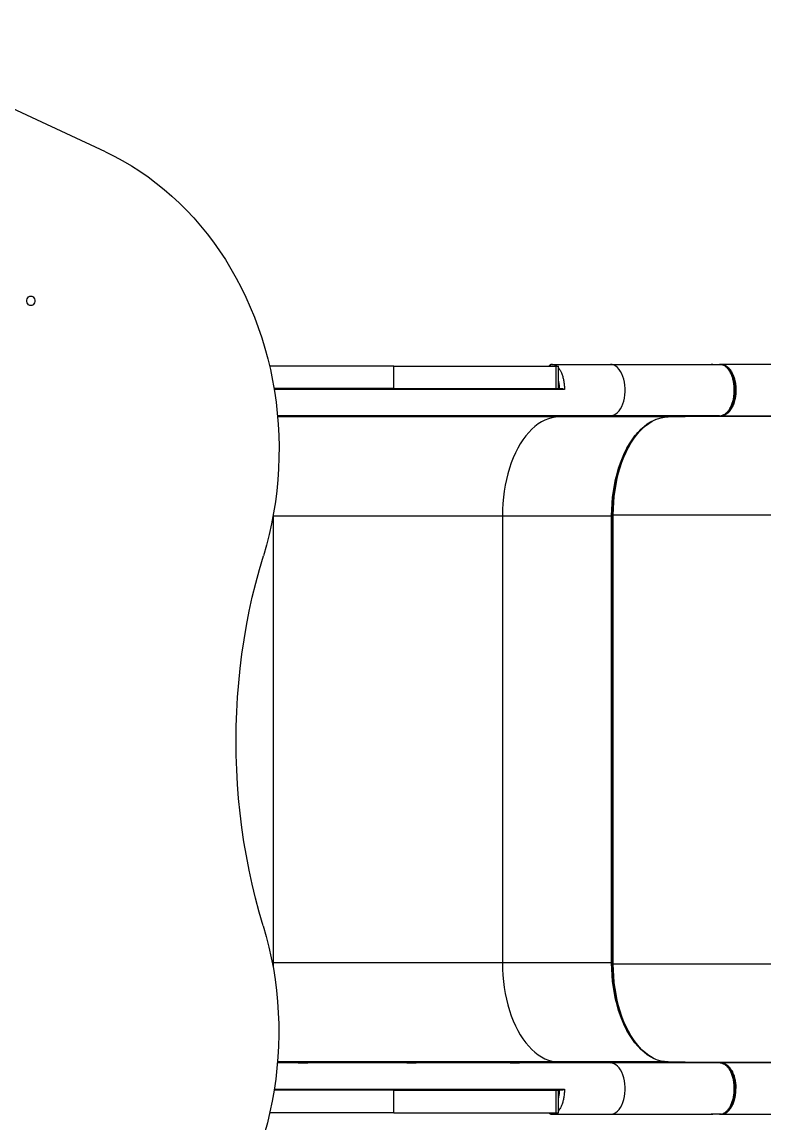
# Model space of a CAD drawing. Header units: millimetres. Extents: x -6280 to 5617, y -5845 to 6834.
# Drawn here: x 1150 to 1844, y 1416 to 2445 of the extents above; entities that cross this region are included whole.
import ezdxf

# ---------------------------------------------------------------- set-up
doc = ezdxf.new("R2010")
doc.units = ezdxf.units.MM
for name, color, linetype in [('DIKOM_ОБЪЕКТ', 7, 'Continuous'), ('DIKOM_РАЗМЕР_ЗОНА', 7, 'Continuous'), ('DIKOM_РАЗМЕР_ОБЪЕКТА', 7, 'Continuous')]:
    doc.layers.add(name, color=color, linetype=linetype)
doc.styles.add('style1', font='arial.ttf', dxfattribs={"width": 0.8})
doc.dimstyles.new('1-50', dxfattribs={"dimtxt": 300, "dimasz": 200, "dimexe": 100, "dimexo": 0, "dimgap": 100, "dimtad": 1, "dimtxsty": 'style1', "dimcen": 200, "dimclrd": 7, "dimclre": 7, "dimclrt": 7, "dimadec": 1, "dimazin": 2, "dimtfac": 1, "dimtmove": 0, "dimatfit": 2, "dimfxl": 0, "dimlwd": 25, "dimlwe": 18, "dimarcsym": 0})

# ---------------------------------------------------------------- blocks, each defined once
blk = doc.blocks.new('*D9')
at = {"layer": 'Defpoints', "color": 0, "transparency": 16777216}
for p in [(2521.2, 1712.8), (-4779.9, 1437.8), (2521.2, -5186.4)]:
    blk.add_point(p, dxfattribs=at)
at = {"layer": 'DIKOM_РАЗМЕР_ОБЪЕКТА', "color": 7, "lineweight": 18, "transparency": 16777216}
for p, q in [((2521.2, 1712.8), (2521.2, -5286.4)), ((-4779.9, 1437.8), (-4779.9, -5286.4))]:
    blk.add_line(p, q, dxfattribs=at)
at = {"layer": 'DIKOM_РАЗМЕР_ОБЪЕКТА', "color": 7, "lineweight": 25, "transparency": 16777216}
blk.add_line((-4579.9, -5186.4), (2321.2, -5186.4), dxfattribs=at)
at = {"layer": 'DIKOM_РАЗМЕР_ОБЪЕКТА', "color": 7, "transparency": 16777216}
for points in [[(-4579.9, -5153.1), (-4579.9, -5219.8), (-4779.9, -5186.4)], [(2321.2, -5153.1), (2321.2, -5219.8), (2521.2, -5186.4)]]:
    blk.add_solid(points, dxfattribs=at)
at = {"layer": 'DIKOM_РАЗМЕР_ОБЪЕКТА', "color": 7, "transparency": 16777216, "insert": (-601.8, -4933.2), "char_height": 300, "attachment_point": 5, "style": 'style1'}
blk.add_mtext('7300', dxfattribs=at)
blk = doc.blocks.new('*D10')
at = {"layer": 'Defpoints', "color": 0, "transparency": 16777216}
for p in [(-1402.6, 4834.7), (550.5, -2547.6), (4227.1, -2547.6)]:
    blk.add_point(p, dxfattribs=at)
at = {"layer": 'DIKOM_РАЗМЕР_ОБЪЕКТА', "color": 7, "lineweight": 18, "transparency": 16777216}
for p, q in [((-1402.6, 4834.7), (4327.1, 4834.7)), ((550.5, -2547.6), (4327.1, -2547.6))]:
    blk.add_line(p, q, dxfattribs=at)
at = {"layer": 'DIKOM_РАЗМЕР_ОБЪЕКТА', "color": 7, "lineweight": 25, "transparency": 16777216}
blk.add_line((4227.1, 4634.7), (4227.1, -2347.6), dxfattribs=at)
at = {"layer": 'DIKOM_РАЗМЕР_ОБЪЕКТА', "color": 7, "transparency": 16777216}
for points in [[(4193.8, 4634.7), (4260.5, 4634.7), (4227.1, 4834.7)], [(4193.8, -2347.6), (4260.5, -2347.6), (4227.1, -2547.6)]]:
    blk.add_solid(points, dxfattribs=at)
at = {"layer": 'DIKOM_РАЗМЕР_ОБЪЕКТА', "color": 7, "transparency": 16777216, "insert": (3974, 1876.9), "char_height": 300, "attachment_point": 5, "rotation": 90, "style": 'style1'}
blk.add_mtext('7400', dxfattribs=at)
blk = doc.blocks.new('*D11')
at = {"layer": 'Defpoints', "color": 0, "transparency": 16777216}
for p in [(-6279.9, 1522.5), (4521.2, 1522.5), (4521.2, -5744.5)]:
    blk.add_point(p, dxfattribs=at)
at = {"layer": 'DIKOM_РАЗМЕР_ЗОНА', "color": 7, "lineweight": 18, "transparency": 16777216}
for p, q in [((-6279.9, 1522.5), (-6279.9, -5844.5)), ((4521.2, 1522.5), (4521.2, -5844.5))]:
    blk.add_line(p, q, dxfattribs=at)
at = {"layer": 'DIKOM_РАЗМЕР_ЗОНА', "color": 7, "lineweight": 25, "transparency": 16777216}
blk.add_line((-6079.9, -5744.5), (4321.2, -5744.5), dxfattribs=at)
at = {"layer": 'DIKOM_РАЗМЕР_ЗОНА', "color": 7, "transparency": 16777216}
for points in [[(-6079.9, -5711.2), (-6079.9, -5777.9), (-6279.9, -5744.5)], [(4321.2, -5711.2), (4321.2, -5777.9), (4521.2, -5744.5)]]:
    blk.add_solid(points, dxfattribs=at)
at = {"layer": 'DIKOM_РАЗМЕР_ЗОНА', "color": 7, "transparency": 16777216, "insert": (-569.1, -5491.3), "char_height": 300, "attachment_point": 5, "style": 'style1'}
blk.add_mtext('10800', dxfattribs=at)
blk = doc.blocks.new('*D12')
at = {"layer": 'Defpoints', "color": 0, "transparency": 16777216}
for p in [(-755, 6833.7), (5517.3, 6833.7), (523.4, -4547.6)]:
    blk.add_point(p, dxfattribs=at)
at = {"layer": 'DIKOM_РАЗМЕР_ЗОНА', "color": 7, "lineweight": 18, "transparency": 16777216}
for p, q in [((-755, 6833.7), (5617.3, 6833.7)), ((523.4, -4547.6), (5617.3, -4547.6))]:
    blk.add_line(p, q, dxfattribs=at)
at = {"layer": 'DIKOM_РАЗМЕР_ЗОНА', "color": 7, "lineweight": 25, "transparency": 16777216}
blk.add_line((5517.3, -4347.6), (5517.3, 6633.7), dxfattribs=at)
at = {"layer": 'DIKOM_РАЗМЕР_ЗОНА', "color": 7, "transparency": 16777216}
for points in [[(5484, 6633.7), (5550.6, 6633.7), (5517.3, 6833.7)], [(5484, -4347.6), (5550.6, -4347.6), (5517.3, -4547.6)]]:
    blk.add_solid(points, dxfattribs=at)
at = {"layer": 'DIKOM_РАЗМЕР_ЗОНА', "color": 7, "transparency": 16777216, "insert": (5264.1, 1059.6), "char_height": 300, "attachment_point": 5, "rotation": 90, "style": 'style1'}
blk.add_mtext('11400', dxfattribs=at)

msp = doc.modelspace()

# ---------------------------------------------------------------- linework, layer by layer
at = {"layer": 'DIKOM_ОБЪЕКТ', "color": 7, "linetype": 'Continuous', "lineweight": 15}
for p, q in [((1228.083, 2324), (1029.934, 2416.46)), ((1497.929, 2123.724), (1381.643, 2123.724)), ((1497.929, 2102.724), (1497.929, 2123.724)), ((1497.929, 2123.724), (1649.789, 2123.724)), ((1645.578, 2125.224), (1645.625, 2125.224)), ((1645.625, 2125.224), (1646.189, 2125.224)), ((1646.189, 2125.224), (1700.45, 2125.224)), ((1649.789, 2102.724), (1649.789, 2123.724)), ((1649.789, 2123.724), (1651.688, 2123.724)), ((1651.688, 2102.724), (1651.688, 2123.724)), ((1700.45, 2125.224), (1794.653, 2125.224)), ((1794.653, 2125.224), (1802.496, 2125.224)), ((1796.291, 2125.224), (1794.653, 2125.224)), ((1796.291, 2125.224), (1804.002, 2125.224)), ((1804.964, 2124.732), (1803.423, 2124.931)), ((1959.302, 2125.224), (1804.002, 2125.224)), ((1497.929, 2102.724), (1385.837, 2102.724)), ((1657.472, 2101.745), (1385.999, 2101.745)), ((1497.929, 2102.724), (1649.789, 2102.724)), ((1649.789, 2102.724), (1651.688, 2102.724)), ((1651.688, 2102.724), (1654.91, 2102.724)), ((1817.021, 2101.224), (1817.768, 2101.224)), ((1700.45, 2077.224), (1389.124, 2077.224)), ((1652.27, 2076.222), (1389.214, 2076.222)), ((1700.45, 2077.224), (1652.27, 2076.222)), ((1754.315, 2076.222), (1652.27, 2076.222)), ((1802.496, 2077.224), (1700.45, 2077.224)), ((1743.254, 2074.075), (1743.44, 2074.154)), ((1754.315, 2076.222), (1802.496, 2077.224)), ((1778.281, 2076.72), (1910.808, 2076.72)), ((1800.993, 2077.192), (1804.002, 2077.224)), ((1804.002, 2077.224), (1959.302, 2077.224)), ((1384.916, 1983.724), (1384.983, 1983.724)), ((1384.983, 1984.091), (1384.983, 1983.724)), ((1384.983, 1983.724), (1599.501, 1983.724)), ((1384.983, 1983.724), (1384.983, 1565.724)), ((1599.501, 1983.724), (1701.546, 1983.724)), ((1599.501, 1983.724), (1599.501, 1565.724)), ((1701.546, 1565.724), (1701.546, 1983.724)), ((1701.759, 1983.724), (1701.546, 1983.724)), ((1701.759, 1565.724), (1701.759, 1983.724)), ((1702.306, 1984.722), (1701.768, 1984.722)), ((1703.053, 1984.722), (1702.306, 1984.722)), ((1702.306, 1984.722), (1702.306, 1564.725)), ((1703.053, 1984.722), (1858.353, 1984.722)), ((1703.053, 1564.725), (1703.053, 1984.722)), ((1384.983, 1565.724), (1384.206, 1565.724)), ((1599.501, 1565.724), (1384.983, 1565.724)), ((1384.983, 1565.724), (1384.983, 1561.49)), ((1701.546, 1565.724), (1599.501, 1565.724)), ((1701.759, 1565.724), (1701.546, 1565.724)), ((1701.767, 1564.725), (1702.306, 1564.725)), ((1702.306, 1564.725), (1703.053, 1564.725)), ((1858.353, 1564.725), (1703.053, 1564.725)), ((1700.45, 1472.224), (1389.013, 1472.224)), ((1652.27, 1473.225), (1389.097, 1473.225)), ((1652.27, 1473.225), (1700.45, 1472.224)), ((1754.315, 1473.225), (1652.27, 1473.225)), ((1802.496, 1472.224), (1700.45, 1472.224)), ((1802.496, 1472.224), (1754.315, 1473.225)), ((1910.808, 1472.727), (1778.281, 1472.727)), ((1804.002, 1472.224), (1800.993, 1472.255)), ((1959.302, 1472.224), (1804.002, 1472.224)), ((1497.929, 1446.724), (1385.893, 1446.724)), ((1386.048, 1447.702), (1657.472, 1447.702)), ((1497.929, 1425.724), (1497.929, 1446.724)), ((1497.929, 1446.724), (1649.789, 1446.724)), ((1649.789, 1425.724), (1649.789, 1446.724)), ((1649.789, 1446.724), (1651.688, 1446.724)), ((1651.688, 1425.724), (1651.688, 1446.724)), ((1654.91, 1446.724), (1651.688, 1446.724)), ((1497.929, 1425.724), (1381.841, 1425.724)), ((1497.929, 1425.724), (1649.789, 1425.724)), ((1645.625, 1424.224), (1645.578, 1424.224)), ((1646.189, 1424.224), (1645.625, 1424.224)), ((1646.189, 1424.224), (1700.45, 1424.224)), ((1649.789, 1425.724), (1651.688, 1425.724)), ((1700.45, 1424.224), (1794.653, 1424.224)), ((1802.496, 1424.224), (1794.653, 1424.224)), ((1794.653, 1424.224), (1796.291, 1424.224)), ((1804.002, 1424.224), (1796.291, 1424.224)), ((1804.002, 1424.224), (1959.302, 1424.224))]:
    msp.add_line(p, q, dxfattribs=at)
at = {"layer": 'DIKOM_ОБЪЕКТ', "color": 7, "linetype": 'Continuous', "lineweight": 15, "flags": 128}
for points in [[(1228.083, 2324), (1236.369, 2319.939), (1244.528, 2315.55), (1252.55, 2310.836), (1260.427, 2305.805), (1268.147, 2300.462), (1275.703, 2294.813), (1283.085, 2288.865), (1290.283, 2282.625), (1297.291, 2276.102), (1304.098, 2269.301), (1310.698, 2262.233), (1317.081, 2254.905), (1323.241, 2247.326), (1329.169, 2239.505), (1334.86, 2231.452), (1340.305, 2223.176), (1345.499, 2214.687), (1350.435, 2205.996), (1355.107, 2197.112), (1359.51, 2188.047), (1363.639, 2178.811), (1367.488, 2169.415), (1371.053, 2159.871), (1374.329, 2150.19), (1377.313, 2140.384), (1380.001, 2130.465), (1382.389, 2120.444), (1384.476, 2110.333), (1386.258, 2100.145), (1387.734, 2089.892), (1388.901, 2079.586), (1389.758, 2069.24), (1390.304, 2058.865), (1390.538, 2048.475), (1390.461, 2038.081), (1390.072, 2027.697), (1389.372, 2017.335), (1388.361, 2007.007), (1387.041, 1996.726), (1385.414, 1986.504), (1383.48, 1976.352), (1381.244, 1966.285), (1378.706, 1956.312), (1375.871, 1946.448)], [(1158.394, 2180.285), (1157.32, 2180.465), (1156.334, 2180.986), (1155.515, 2181.806), (1154.929, 2182.861), (1154.624, 2184.062), (1154.625, 2185.315), (1154.931, 2186.516), (1155.519, 2187.569), (1156.339, 2188.389), (1157.326, 2188.908), (1158.399, 2189.085), (1159.473, 2188.906), (1160.459, 2188.385), (1161.278, 2187.564), (1161.864, 2186.51), (1162.169, 2185.308), (1162.168, 2184.056), (1161.861, 2182.855), (1161.274, 2181.802), (1160.454, 2180.982), (1159.467, 2180.463), (1158.394, 2180.285)], [(1700.45, 2077.224), (1702.175, 2077.413), (1703.873, 2077.978), (1705.518, 2078.909), (1707.082, 2080.192), (1708.541, 2081.807), (1709.873, 2083.728), (1711.057, 2085.926), (1712.073, 2088.364), (1712.906, 2091.005), (1713.542, 2093.807), (1713.972, 2096.727), (1714.189, 2099.717), (1714.189, 2102.731), (1713.972, 2105.721), (1713.542, 2108.64), (1712.906, 2111.442), (1712.073, 2114.084), (1711.057, 2116.522), (1709.873, 2118.719), (1708.541, 2120.64), (1707.082, 2122.255), (1705.518, 2123.538), (1703.873, 2124.47), (1702.175, 2125.034), (1700.45, 2125.224)], [(1652.27, 2076.222), (1648.95, 2076.01), (1645.645, 2075.436), (1642.367, 2074.502), (1639.129, 2073.212), (1635.943, 2071.572), (1632.823, 2069.587), (1629.78, 2067.266), (1626.826, 2064.618), (1623.973, 2061.652), (1621.232, 2058.381), (1618.614, 2054.817), (1616.129, 2050.975), (1613.786, 2046.869), (1611.596, 2042.516), (1609.566, 2037.932), (1607.705, 2033.136), (1606.019, 2028.146), (1604.516, 2022.982), (1603.201, 2017.664), (1602.08, 2012.213), (1601.156, 2006.65), (1600.434, 2000.998), (1599.916, 1995.277), (1599.605, 1989.512), (1599.501, 1983.724)], [(1703.053, 1984.722), (1703.156, 1990.477), (1703.466, 1996.209), (1703.981, 2001.897), (1704.698, 2007.517), (1705.616, 2013.047), (1706.731, 2018.467), (1708.038, 2023.755), (1709.532, 2028.89), (1711.207, 2033.852), (1713.057, 2038.621), (1715.075, 2043.179), (1717.252, 2047.509), (1719.58, 2051.592), (1722.05, 2055.413), (1724.653, 2058.958), (1727.377, 2062.212), (1730.213, 2065.162), (1733.15, 2067.798), (1736.175, 2070.107), (1739.277, 2072.083), (1742.443, 2073.716), (1743.254, 2074.075)], [(1724.69, 2060.122), (1726.018, 2061.652), (1728.871, 2064.618), (1731.825, 2067.266), (1734.868, 2069.587), (1737.989, 2071.572), (1741.174, 2073.212), (1744.412, 2074.502), (1747.691, 2075.436), (1750.996, 2076.01), (1754.315, 2076.222)], [(1701.546, 1983.724), (1701.65, 1989.512), (1701.962, 1995.277), (1702.479, 2000.998), (1703.202, 2006.65), (1704.125, 2012.213), (1705.247, 2017.664), (1706.561, 2022.982), (1708.065, 2028.146), (1709.75, 2033.136), (1711.612, 2037.932), (1713.641, 2042.516), (1715.832, 2046.869), (1718.174, 2050.975), (1720.659, 2054.817), (1723.278, 2058.381), (1724.69, 2060.122)], [(1723.254, 2058.259), (1721.364, 2055.638), (1718.886, 2051.805), (1716.55, 2047.708), (1714.366, 2043.365), (1712.342, 2038.793), (1710.486, 2034.008), (1708.805, 2029.03), (1707.306, 2023.879), (1705.995, 2018.575), (1704.877, 2013.138), (1703.956, 2007.589), (1703.236, 2001.951), (1702.72, 1996.246), (1702.409, 1990.495), (1702.306, 1984.722)], [(1375.679, 1600.454), (1371.946, 1613.313), (1368.502, 1626.279), (1365.351, 1639.344), (1362.494, 1652.5), (1359.933, 1665.736), (1357.671, 1679.044), (1355.708, 1692.416), (1354.046, 1705.842), (1352.686, 1719.313), (1351.629, 1732.821), (1350.876, 1746.355), (1350.427, 1759.908), (1350.282, 1773.47), (1350.442, 1787.031), (1350.906, 1800.583), (1351.674, 1814.116), (1352.746, 1827.622), (1354.121, 1841.091), (1355.798, 1854.515), (1357.776, 1867.884), (1360.053, 1881.189), (1362.628, 1894.421), (1365.5, 1907.572), (1368.666, 1920.633), (1372.124, 1933.594), (1375.871, 1946.448)], [(1375.679, 1600.454), (1378.504, 1590.583), (1381.03, 1580.606), (1383.256, 1570.534), (1385.178, 1560.378), (1386.794, 1550.152), (1388.103, 1539.868), (1389.102, 1529.537), (1389.79, 1519.172), (1390.168, 1508.786), (1390.233, 1498.391), (1389.986, 1488), (1389.428, 1477.625), (1388.559, 1467.279), (1387.38, 1456.973), (1385.892, 1446.721), (1384.098, 1436.534), (1381.999, 1426.426), (1379.598, 1416.407), (1376.898, 1406.491)], [(1599.501, 1565.724), (1599.605, 1559.936), (1599.916, 1554.17), (1600.434, 1548.45), (1601.156, 1542.797), (1602.08, 1537.235), (1603.201, 1531.784), (1604.516, 1526.466), (1606.019, 1521.302), (1607.705, 1516.312), (1609.566, 1511.515), (1611.596, 1506.932), (1613.786, 1502.578), (1616.129, 1498.472), (1618.614, 1494.63), (1621.232, 1491.066), (1623.973, 1487.795), (1626.826, 1484.83), (1629.78, 1482.181), (1632.823, 1479.86), (1635.943, 1477.875), (1639.129, 1476.235), (1642.367, 1474.946), (1645.645, 1474.012), (1648.95, 1473.438), (1652.27, 1473.225)], [(1723.302, 1491.035), (1723.278, 1491.066), (1720.659, 1494.63), (1718.174, 1498.472), (1715.832, 1502.578), (1713.641, 1506.932), (1711.612, 1511.515), (1709.75, 1516.312), (1708.065, 1521.302), (1706.561, 1526.466), (1705.247, 1531.784), (1704.125, 1537.235), (1703.202, 1542.797), (1702.479, 1548.45), (1701.962, 1554.17), (1701.65, 1559.936), (1701.546, 1565.724)], [(1702.306, 1564.725), (1702.409, 1558.952), (1702.72, 1553.202), (1703.236, 1547.496), (1703.956, 1541.858), (1704.877, 1536.31), (1705.995, 1530.873), (1707.306, 1525.568), (1708.805, 1520.417), (1710.486, 1515.439), (1712.342, 1510.655), (1714.366, 1506.082), (1716.55, 1501.739), (1718.886, 1497.643), (1720.474, 1495.13)], [(1742.329, 1475.784), (1739.277, 1477.365), (1736.175, 1479.34), (1733.15, 1481.65), (1730.213, 1484.285), (1727.377, 1487.236), (1724.653, 1490.489), (1722.05, 1494.034), (1719.58, 1497.855), (1717.252, 1501.939), (1715.075, 1506.268), (1713.057, 1510.826), (1711.207, 1515.596), (1709.532, 1520.558), (1708.038, 1525.692), (1706.731, 1530.98), (1705.616, 1536.4), (1704.698, 1541.931), (1703.981, 1547.551), (1703.466, 1553.238), (1703.156, 1558.97), (1703.053, 1564.725)], [(1754.315, 1473.225), (1750.996, 1473.438), (1747.691, 1474.012), (1744.412, 1474.946), (1741.174, 1476.235), (1737.989, 1477.875), (1734.868, 1479.86), (1731.825, 1482.181), (1728.871, 1484.83), (1726.018, 1487.795), (1723.302, 1491.035)], [(1700.45, 1424.224), (1702.175, 1424.413), (1703.873, 1424.978), (1705.518, 1425.909), (1707.082, 1427.192), (1708.541, 1428.807), (1709.873, 1430.728), (1711.057, 1432.926), (1712.073, 1435.364), (1712.906, 1438.005), (1713.542, 1440.807), (1713.972, 1443.727), (1714.189, 1446.717), (1714.189, 1449.731), (1713.972, 1452.721), (1713.542, 1455.64), (1712.906, 1458.442), (1712.073, 1461.084), (1711.057, 1463.522), (1709.873, 1465.719), (1708.541, 1467.64), (1707.082, 1469.255), (1705.518, 1470.538), (1703.873, 1471.47), (1702.175, 1472.034), (1700.45, 1472.224)]]:
    msp.add_lwpolyline(points, dxfattribs=at)
at = {"layer": 'DIKOM_ОБЪЕКТ', "color": 7, "linetype": 'Continuous', "lineweight": 15}
for centre, radius, start, end in [((1149.643, 2184.685), 5.064, 351.127711, 8.872289), ((1645.578, 2121.824), 3.4, 90, 146.025524), ((1645.688, 2122.303), 2.921, 91.235245, 150.904252), ((1646.252, 2122.304), 2.921, 91.231933, 150.909989), ((1816.772, 2107.609), 2.8, 91.052134, 106.302147), ((1816.771, 2094.836), 2.797, 253.690904, 268.954815), ((1813.785, 2085.696), 1.444, 238.869648, 268.07782), ((1645.578, 1427.624), 3.4, 213.974476, 270), ((1645.688, 1427.144), 2.921, 209.094638, 268.766872), ((1646.252, 1427.144), 2.921, 209.0889, 268.770183)]:
    msp.add_arc(centre, radius, start, end, dxfattribs=at)
for points, knots in [([(1646.189, 2125.224), (1646.816, 2125.169), (1648.062, 2125.06), (1649.255, 2124.294), (1649.847, 2123.913)], [0, 0, 0, 0, 0.50347123, 1, 1, 1, 1]), ([(1651.688, 2122.17), (1652.218, 2121.473), (1653.282, 2120.075), (1654.651, 2117.264), (1655.795, 2114.04), (1656.674, 2110.409), (1657.238, 2106.612), (1657.441, 2103.666), (1657.467, 2102.072), (1657.472, 2101.745)], [0, 0, 0, 0, 0.15920349, 0.31909519, 0.48362336, 0.64351321, 0.80803829, 0.96072319, 1, 1, 1, 1]), ([(1802.496, 2077.224), (1803.12, 2077.267), (1804.382, 2077.353), (1806.368, 2078.102), (1808.421, 2079.433), (1810.429, 2081.469), (1812.223, 2084.083), (1813.733, 2087.159), (1814.93, 2090.664), (1815.726, 2094.243), (1816.17, 2097.807), (1816.318, 2101.47), (1816.122, 2105.45), (1815.493, 2109.485), (1814.487, 2113.245), (1813.165, 2116.57), (1811.528, 2119.486), (1809.693, 2121.812), (1807.692, 2123.546), (1805.319, 2124.907), (1803.541, 2125.106), (1802.496, 2125.224)], [0, 0, 0, 0, 0.04335708, 0.08754413, 0.1404705, 0.19493218, 0.24785809, 0.30231977, 0.35524604, 0.40970702, 0.45443072, 0.50006731, 0.55551948, 0.612746, 0.66567218, 0.72013376, 0.7730596, 0.82752156, 0.87695396, 0.92762952, 1, 1, 1, 1]), ([(1804.002, 2125.224), (1803.974, 2125.223), (1803.917, 2125.221), (1803.833, 2125.204), (1803.751, 2125.177), (1803.671, 2125.14), (1803.596, 2125.093), (1803.51, 2125.027), (1803.456, 2124.967), (1803.423, 2124.931)], [0, 0, 0, 0, 0.13218445, 0.26432827, 0.39649766, 0.52875992, 0.66086606, 0.79307399, 1, 1, 1, 1]), ([(1804.002, 2125.224), (1804.172, 2125.221), (1804.511, 2125.214), (1805.02, 2125.163), (1805.526, 2125.082), (1806.02, 2124.97), (1806.565, 2124.812), (1807.222, 2124.572), (1807.905, 2124.251), (1808.548, 2123.886), (1809.091, 2123.531), (1809.626, 2123.137), (1810.151, 2122.705), (1810.666, 2122.233), (1811.168, 2121.725), (1811.512, 2121.343), (1811.831, 2120.969), (1812.262, 2120.441), (1812.88, 2119.591), (1813.518, 2118.585), (1814.095, 2117.566), (1814.897, 2115.97), (1815.865, 2113.621), (1816.435, 2111.479), (1816.72, 2110.408)], [0, 0, 0, 0, 0.03138059, 0.06275821, 0.09413727, 0.12551733, 0.15478719, 0.19620357, 0.24976029, 0.28557001, 0.32137712, 0.35718576, 0.39299421, 0.42880426, 0.46461261, 0.50042045, 0.50418577, 0.53577615, 0.59779698, 0.64983662, 0.69489103, 0.74972311, 0.87486202, 1, 1, 1, 1]), ([(1815.986, 2110.296), (1815.706, 2111.347), (1815.145, 2113.456), (1813.976, 2116.303), (1812.596, 2118.841), (1811.014, 2121.001), (1809.261, 2122.722), (1807.449, 2123.978), (1806.202, 2124.4), (1805.612, 2124.6)], [0, 0, 0, 0, 0.14419258, 0.28935685, 0.43386698, 0.57869961, 0.72434983, 0.86959796, 1, 1, 1, 1]), ([(1652.833, 2102.724), (1652.776, 2103.735), (1652.654, 2105.895), (1652.259, 2108.667), (1651.843, 2110.291), (1651.688, 2110.897)], [0, 0, 0, 0, 0.35534974, 0.75908259, 1, 1, 1, 1]), ([(1817.021, 2101.224), (1816.977, 2102.783), (1816.889, 2105.896), (1816.287, 2108.832), (1815.986, 2110.296)], [0, 0, 0, 0, 0.5010415, 1, 1, 1, 1]), ([(1816.72, 2110.408), (1816.815, 2109.992), (1817.004, 2109.159), (1817.236, 2107.876), (1817.415, 2106.675), (1817.564, 2105.419), (1817.688, 2103.992), (1817.759, 2102.543), (1817.766, 2101.579), (1817.768, 2101.224)], [0, 0, 0, 0, 0.14256355, 0.28512236, 0.42768299, 0.53758738, 0.69316387, 0.88698622, 1, 1, 1, 1]), ([(1651.688, 2109.127), (1651.783, 2108.65), (1652.08, 2107.15), (1652.275, 2104.968), (1652.329, 2103.293), (1652.347, 2102.724)], [0, 0, 0, 0, 0.23543457, 0.74030114, 1, 1, 1, 1]), ([(1651.688, 2108.122), (1651.71, 2108.005), (1651.871, 2107.148), (1652.034, 2105.444), (1652.169, 2103.746), (1652.163, 2102.832), (1652.162, 2102.724)], [0, 0, 0, 0, 0.06830215, 0.50391323, 0.9410955, 1, 1, 1, 1]), ([(1654.91, 2102.724), (1655.14, 2102.7), (1655.709, 2102.642), (1656.594, 2102.258), (1657.189, 2101.923), (1657.469, 2101.747), (1657.472, 2101.745)], [0, 0, 0, 0, 0.24869576, 0.61649134, 0.99587014, 1, 1, 1, 1]), ([(1817.021, 2101.224), (1816.978, 2099.67), (1816.89, 2096.558), (1816.288, 2093.622), (1815.986, 2092.151)], [0, 0, 0, 0, 0.49895798, 1, 1, 1, 1]), ([(1817.768, 2101.224), (1817.764, 2100.776), (1817.756, 2099.88), (1817.689, 2098.541), (1817.591, 2097.311), (1817.453, 2096.052), (1817.254, 2094.651), (1817.001, 2093.264), (1816.796, 2092.369), (1816.72, 2092.039)], [0, 0, 0, 0, 0.14255867, 0.28512067, 0.4276801, 0.53758743, 0.69316515, 0.88698668, 1, 1, 1, 1]), ([(1815.986, 2092.151), (1815.605, 2090.746), (1814.841, 2087.929), (1813.64, 2085.618), (1813.038, 2084.46)], [0, 0, 0, 0, 0.49895767, 1, 1, 1, 1]), ([(1816.72, 2092.039), (1816.618, 2091.628), (1816.414, 2090.806), (1816.058, 2089.614), (1815.698, 2088.544), (1815.294, 2087.473), (1814.802, 2086.311), (1814.264, 2085.198), (1813.879, 2084.508), (1813.736, 2084.253)], [0, 0, 0, 0, 0.14256108, 0.28511971, 0.42768068, 0.53758545, 0.69316416, 0.88698749, 1, 1, 1, 1]), ([(1813.736, 2084.253), (1813.607, 2084.033), (1813.349, 2083.593), (1812.943, 2082.966), (1812.524, 2082.367), (1812.092, 2081.797), (1811.753, 2081.385), (1811.467, 2081.055), (1811.189, 2080.748), (1810.785, 2080.331), (1810.337, 2079.909), (1809.916, 2079.546), (1809.571, 2079.272), (1808.671, 2078.602), (1807.328, 2077.858), (1805.762, 2077.372), (1804.929, 2077.289), (1804.646, 2077.261)], [0, 0, 0, 0, 0.0533247, 0.1066471, 0.15997146, 0.21329545, 0.26662252, 0.281911, 0.31473777, 0.36371219, 0.42033082, 0.46497403, 0.50224437, 0.53213702, 0.75380922, 0.91628906, 1, 1, 1, 1]), ([(1813.038, 2084.46), (1812.373, 2083.419), (1811.044, 2081.341), (1808.65, 2079.237), (1806.797, 2078.066), (1805.745, 2077.912), (1805.578, 2077.887)], [0, 0, 0, 0, 0.31426519, 0.62765133, 0.94080858, 1, 1, 1, 1]), ([(1409.792, 2077.003), (1409.47, 2077.007), (1408.824, 2077.016), (1408.419, 2077.034), (1408.502, 2077.052), (1409.096, 2077.07), (1410.126, 2077.084), (1411.476, 2077.093), (1412.996, 2077.097), (1414.512, 2077.095), (1415.856, 2077.087), (1416.874, 2077.074), (1417.452, 2077.057), (1417.526, 2077.039), (1417.086, 2077.021), (1416.182, 2077.006), (1414.917, 2076.994), (1413.431, 2076.989), (1411.899, 2076.989), (1410.646, 2076.994), (1410.03, 2077.001), (1409.792, 2077.003)], [0, 0, 0, 0, 0.05369102, 0.10738242, 0.1610753, 0.21476946, 0.26846487, 0.32215403, 0.37583894, 0.42952439, 0.48320811, 0.5368918, 0.59058008, 0.64427278, 0.69796743, 0.75165941, 0.80535033, 0.85904074, 0.91272198, 0.96640517, 1, 1, 1, 1]), ([(1511.185, 2076.997), (1510.862, 2077), (1510.216, 2077.008), (1509.812, 2077.024), (1509.895, 2077.042), (1510.489, 2077.06), (1511.519, 2077.076), (1512.87, 2077.089), (1514.389, 2077.096), (1515.906, 2077.097), (1517.249, 2077.092), (1518.267, 2077.082), (1518.845, 2077.067), (1518.918, 2077.05), (1518.478, 2077.031), (1517.575, 2077.014), (1516.309, 2077), (1514.823, 2076.991), (1513.292, 2076.988), (1512.038, 2076.99), (1511.422, 2076.995), (1511.185, 2076.997)], [0, 0, 0, 0, 0.05368995, 0.10737841, 0.16106979, 0.21476505, 0.26845871, 0.32215045, 0.37583896, 0.42952125, 0.48320702, 0.53689033, 0.59057572, 0.6442663, 0.69795975, 0.7516526, 0.80534587, 0.85903537, 0.9127213, 0.96640658, 1, 1, 1, 1]), ([(1607.823, 2076.992), (1607.5, 2076.995), (1606.855, 2077), (1606.451, 2077.014), (1606.534, 2077.031), (1607.128, 2077.05), (1608.158, 2077.067), (1609.509, 2077.082), (1611.028, 2077.092), (1612.545, 2077.097), (1613.888, 2077.096), (1614.906, 2077.088), (1615.484, 2077.076), (1615.557, 2077.06), (1615.117, 2077.042), (1614.213, 2077.024), (1612.947, 2077.008), (1611.461, 2076.996), (1609.93, 2076.989), (1608.676, 2076.988), (1608.06, 2076.991), (1607.823, 2076.992)], [0, 0, 0, 0, 0.05368682, 0.10737258, 0.1610618, 0.21475456, 0.26844891, 0.32214312, 0.37583572, 0.42951943, 0.48320447, 0.53688763, 0.59057202, 0.64426018, 0.6979523, 0.75164489, 0.80534031, 0.85902939, 0.91272043, 0.96640431, 1, 1, 1, 1]), ([(1804.646, 2077.261), (1804.58, 2077.251), (1804.415, 2077.228), (1804.219, 2077.226), (1804.07, 2077.224), (1804.021, 2077.224), (1804.002, 2077.224)], [0, 0, 0, 0, 0.30756761, 0.77079022, 0.9146742, 1, 1, 1, 1]), ([(1701.759, 1983.724), (1701.764, 1984.671), (1701.779, 1987.421), (1701.941, 1991.966), (1702.305, 1997.337), (1702.85, 2002.662), (1703.571, 2007.921), (1704.467, 2013.098), (1705.535, 2018.174), (1706.77, 2023.133), (1708.168, 2027.956), (1709.725, 2032.628), (1711.435, 2037.132), (1713.292, 2041.454), (1715.289, 2045.578), (1717.421, 2049.489), (1719.676, 2053.182), (1722.059, 2056.612), (1723.811, 2058.948), (1724.795, 2060.059), (1724.915, 2060.194)], [0, 0, 0, 0, 0.03156336, 0.09158856, 0.15161906, 0.21164798, 0.27167483, 0.33169882, 0.39171923, 0.45173587, 0.5117476, 0.57175421, 0.63175549, 0.69175078, 0.75174043, 0.81172463, 0.8717044, 0.93168105, 0.99165692, 1, 1, 1, 1]), ([(1723.536, 1490.97), (1722.97, 1491.691), (1721.573, 1493.472), (1719.471, 1496.6), (1717.221, 1500.302), (1715.102, 1504.236), (1713.117, 1508.378), (1711.273, 1512.717), (1709.577, 1517.238), (1708.035, 1521.924), (1706.651, 1526.76), (1705.431, 1531.729), (1704.379, 1536.815), (1703.499, 1542), (1702.793, 1547.266), (1702.264, 1552.595), (1701.917, 1557.97), (1701.774, 1562.354), (1701.763, 1564.94), (1701.759, 1565.724)], [0, 0, 0, 0, 0.04219429, 0.10423051, 0.16626422, 0.22829803, 0.29033367, 0.3523732, 0.4144165, 0.47646513, 0.53851854, 0.60057641, 0.66263854, 0.72470476, 0.78677384, 0.84884555, 0.91091922, 0.97299425, 1, 1, 1, 1]), ([(1409.792, 1472.445), (1409.463, 1472.44), (1408.804, 1472.431), (1408.602, 1472.419), (1408.501, 1472.413)], [0, 0, 0, 0, 0.49999831, 1, 1, 1, 1]), ([(1408.529, 1472.407), (1408.529, 1472.403), (1408.529, 1472.393), (1409.108, 1472.378), (1410.123, 1472.364), (1411.477, 1472.354), (1412.996, 1472.35), (1414.512, 1472.352), (1415.859, 1472.36), (1416.861, 1472.373), (1417.424, 1472.388), (1417.417, 1472.398), (1417.414, 1472.402)], [0, 0, 0, 0, 0.07208375, 0.17946702, 0.28685279, 0.39422608, 0.50159086, 0.60895673, 0.71631913, 0.82368148, 0.93105301, 1, 1, 1, 1]), ([(1417.44, 1472.408), (1417.33, 1472.414), (1417.109, 1472.426), (1416.176, 1472.442), (1414.919, 1472.453), (1413.431, 1472.459), (1411.9, 1472.458), (1410.646, 1472.453), (1410.03, 1472.447), (1409.792, 1472.445)], [0, 0, 0, 0, 0.15094329, 0.30187912, 0.45281197, 0.6037434, 0.75464904, 0.90556015, 1, 1, 1, 1]), ([(1511.185, 1472.451), (1510.862, 1472.447), (1510.216, 1472.44), (1509.812, 1472.423), (1509.895, 1472.406), (1510.489, 1472.387), (1511.519, 1472.371), (1512.87, 1472.359), (1514.389, 1472.352), (1515.905, 1472.35), (1517.252, 1472.355), (1518.254, 1472.366), (1518.817, 1472.378), (1518.81, 1472.388), (1518.807, 1472.392)], [0, 0, 0, 0, 0.08589939, 0.1717964, 0.25769805, 0.34360596, 0.42951129, 0.51541353, 0.60131061, 0.68719774, 0.77309046, 0.85897922, 0.94487131, 1, 1, 1, 1]), ([(1518.833, 1472.398), (1518.722, 1472.404), (1518.501, 1472.416), (1517.568, 1472.433), (1516.311, 1472.447), (1514.823, 1472.456), (1513.292, 1472.459), (1512.038, 1472.457), (1511.422, 1472.452), (1511.185, 1472.451)], [0, 0, 0, 0, 0.15093721, 0.30187272, 0.45280942, 0.60373552, 0.75465158, 0.9055658, 1, 1, 1, 1]), ([(1607.823, 1472.455), (1607.5, 1472.452), (1606.855, 1472.447), (1606.451, 1472.433), (1606.534, 1472.416), (1607.128, 1472.398), (1608.158, 1472.38), (1609.509, 1472.365), (1611.028, 1472.355), (1612.544, 1472.35), (1613.891, 1472.352), (1614.893, 1472.359), (1615.456, 1472.37), (1615.448, 1472.379), (1615.445, 1472.382)], [0, 0, 0, 0, 0.08589748, 0.17179329, 0.25769462, 0.34360161, 0.42951113, 0.51542047, 0.60132721, 0.68721972, 0.77311436, 0.859006, 0.9448996, 1, 1, 1, 1]), ([(1615.471, 1472.388), (1615.361, 1472.394), (1615.139, 1472.406), (1614.207, 1472.424), (1612.949, 1472.44), (1611.461, 1472.452), (1609.93, 1472.458), (1608.676, 1472.459), (1608.06, 1472.456), (1607.823, 1472.455)], [0, 0, 0, 0, 0.15093088, 0.30186307, 0.45280323, 0.60372554, 0.75465337, 0.90556108, 1, 1, 1, 1]), ([(1802.496, 1424.224), (1803.525, 1424.337), (1805.266, 1424.53), (1807.622, 1425.853), (1809.605, 1427.544), (1811.461, 1429.862), (1813.096, 1432.732), (1814.444, 1436.071), (1815.458, 1439.796), (1816.114, 1443.896), (1816.319, 1447.899), (1816.17, 1451.642), (1815.728, 1455.186), (1814.927, 1458.793), (1813.742, 1462.267), (1812.219, 1465.372), (1810.442, 1467.963), (1808.416, 1470.019), (1806.378, 1471.341), (1804.379, 1472.093), (1803.127, 1472.18), (1802.496, 1472.224)], [0, 0, 0, 0, 0.0712647, 0.1205177, 0.17099971, 0.22392641, 0.27838712, 0.33131362, 0.38577457, 0.44193141, 0.49993387, 0.54497821, 0.59095492, 0.64388107, 0.69834191, 0.7512682, 0.80572987, 0.85865586, 0.91311707, 0.95615353, 1, 1, 1, 1]), ([(1805.203, 1472.132), (1804.933, 1472.164), (1804.487, 1472.217), (1804.038, 1472.205), (1803.862, 1472.2)], [0, 0, 0, 0, 0.60709383, 1, 1, 1, 1]), ([(1804.002, 1472.224), (1804.485, 1472.199), (1805.369, 1472.152), (1806.561, 1471.829), (1807.499, 1471.453), (1808.188, 1471.095), (1808.756, 1470.754), (1809.372, 1470.336), (1810.103, 1469.758), (1810.896, 1469.017), (1811.661, 1468.188), (1812.393, 1467.274), (1813.034, 1466.355), (1813.547, 1465.529), (1814.192, 1464.397), (1814.896, 1462.965), (1815.66, 1461.051), (1816.272, 1459.183), (1816.97, 1456.499), (1817.62, 1452.859), (1817.718, 1449.798), (1817.768, 1448.224)], [0, 0, 0, 0, 0.06693427, 0.12265186, 0.16715002, 0.20042554, 0.22247346, 0.25053298, 0.29214228, 0.33374979, 0.37535768, 0.41697733, 0.45861215, 0.49052405, 0.51398302, 0.58564253, 0.64021069, 0.69943224, 0.75664684, 0.87484617, 1, 1, 1, 1]), ([(1805.584, 1471.561), (1805.744, 1471.538), (1806.793, 1471.383), (1808.646, 1470.224), (1811.019, 1468.087), (1813.089, 1465.11), (1814.795, 1461.505), (1816.059, 1457.383), (1816.845, 1452.908), (1817.108, 1448.238), (1816.849, 1443.577), (1816.066, 1439.095), (1814.808, 1434.975), (1813.103, 1431.365), (1811.038, 1428.379), (1808.664, 1426.241), (1806.85, 1425.086), (1805.841, 1424.931), (1805.718, 1424.912)], [0, 0, 0, 0, 0.01265605, 0.08261388, 0.15223005, 0.22206791, 0.2919088, 0.36152206, 0.43151609, 0.50143027, 0.57169905, 0.64125464, 0.71121318, 0.7808251, 0.85066823, 0.92050774, 0.99031198, 1, 1, 1, 1]), ([(1657.472, 1447.702), (1657.467, 1447.376), (1657.441, 1445.782), (1657.24, 1442.874), (1656.681, 1439.075), (1655.814, 1435.472), (1654.663, 1432.212), (1653.295, 1429.393), (1652.218, 1427.968), (1651.688, 1427.266)], [0, 0, 0, 0, 0.03926671, 0.19191234, 0.35175963, 0.51624386, 0.67609388, 0.8405793, 1, 1, 1, 1]), ([(1652.152, 1446.724), (1652.148, 1446.3), (1652.134, 1445.074), (1651.981, 1443.259), (1651.776, 1441.925), (1651.688, 1441.35)], [0, 0, 0, 0, 0.23143425, 0.66907022, 1, 1, 1, 1]), ([(1651.688, 1438.55), (1651.843, 1439.157), (1652.259, 1440.78), (1652.654, 1443.552), (1652.776, 1445.712), (1652.833, 1446.724)], [0, 0, 0, 0, 0.24091744, 0.64465364, 1, 1, 1, 1]), ([(1652.347, 1446.724), (1652.329, 1446.155), (1652.275, 1444.48), (1652.08, 1442.297), (1651.783, 1440.797), (1651.688, 1440.32)], [0, 0, 0, 0, 0.25969886, 0.76456543, 1, 1, 1, 1]), ([(1657.472, 1447.702), (1657.469, 1447.7), (1657.188, 1447.525), (1656.594, 1447.189), (1655.709, 1446.805), (1655.14, 1446.747), (1654.91, 1446.724)], [0, 0, 0, 0, 0.00412477, 0.38350855, 0.75130419, 1, 1, 1, 1]), ([(1804.002, 1424.224), (1804.906, 1424.313), (1806.714, 1424.493), (1809.314, 1425.926), (1811.71, 1428.148), (1813.231, 1430.332), (1814.116, 1431.933), (1814.554, 1432.791), (1814.981, 1433.726), (1815.284, 1434.464), (1815.52, 1435.069), (1815.742, 1435.676), (1816.015, 1436.489), (1816.27, 1437.322), (1816.506, 1438.17), (1816.715, 1439.002), (1816.919, 1439.904), (1817.135, 1440.987), (1817.325, 1442.135), (1817.444, 1443.02), (1817.529, 1443.738), (1817.601, 1444.448), (1817.676, 1445.387), (1817.729, 1446.33), (1817.762, 1447.276), (1817.766, 1447.908), (1817.768, 1448.224)], [0, 0, 0, 0, 0.12517379, 0.25059225, 0.37521372, 0.49994199, 0.52218313, 0.55231174, 0.5913322, 0.61731537, 0.6245316, 0.64957572, 0.67461893, 0.69966194, 0.72470505, 0.74974834, 0.77192658, 0.80194106, 0.841009, 0.8670359, 0.87423498, 0.89938828, 0.92454128, 0.94969403, 0.97484686, 1, 1, 1, 1]), ([(1649.883, 1425.553), (1649.361, 1425.217), (1648.29, 1424.528), (1647.034, 1424.245), (1646.326, 1424.227), (1646.189, 1424.224)], [0, 0, 0, 0, 0.43466056, 0.89120061, 1, 1, 1, 1]), ([(1803.844, 1424.244), (1803.853, 1424.241), (1803.905, 1424.227), (1803.958, 1424.225), (1804.002, 1424.224)], [0, 0, 0, 0, 0.16553114, 1, 1, 1, 1])]:
    msp.add_open_spline(points, degree=3, knots=knots, dxfattribs=at)

# ---------------------------------------------------------------- dimensions: what is measured, and where the dimension line sits
at = {"layer": 'DIKOM_РАЗМЕР_ЗОНА'}
dim = msp.add_linear_dim(base=(5517.299, 6833.699), p1=(523.429, -4547.593), p2=(-754.982, 6833.699), angle=90, text='11400', dimstyle='1-50', dxfattribs=at)
dim.commit()
dim.dimension.update_dxf_attribs({"geometry": '*D12', "text_midpoint": (5517.299, 1059.649), "dimtype": 160})
dim = msp.add_linear_dim(base=(4521.229, -5744.52), p1=(-6279.854, 1522.451), p2=(4521.229, 1522.451), text='10800', dimstyle='1-50', dxfattribs=at)
dim.commit()
dim.dimension.update_dxf_attribs({"geometry": '*D11', "text_midpoint": (-569.123, -5744.52), "dimtype": 160})
at = {"layer": 'DIKOM_РАЗМЕР_ОБЪЕКТА'}
dim = msp.add_linear_dim(base=(4227.136, -2547.593), p1=(-1402.596, 4834.681), p2=(550.528, -2547.593), angle=90, text='7400', dimstyle='1-50', dxfattribs=at)
dim.commit()
dim.dimension.update_dxf_attribs({"geometry": '*D10', "text_midpoint": (4227.136, 1876.857), "dimtype": 160})
dim = msp.add_linear_dim(base=(2521.229, -5186.431), p1=(-4779.854, 1437.755), p2=(2521.229, 1712.785), text='7300', dimstyle='1-50', dxfattribs=at)
dim.commit()
dim.dimension.update_dxf_attribs({"geometry": '*D9', "text_midpoint": (-601.814, -5186.431), "dimtype": 160})

doc.saveas('drawing.dxf')
